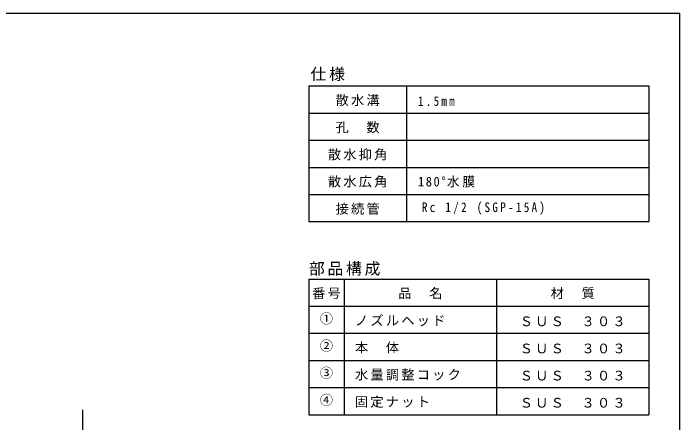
# Model space of a CAD drawing. Units: millimetres on the paper. Extents: x -140 to 140, y -97 to 99.
# Drawn here: x -7.3 to 140.1, y 8.6 to 99.1 of the extents above; entities that cross this region are included whole.
import ezdxf
from ezdxf.enums import TextEntityAlignment as Align

# ---------------------------------------------------------------- set-up
doc = ezdxf.new("R2010")
doc.units = ezdxf.units.MM
doc.linetypes.add('CHAIN2', pattern=[12, 9, -1, 1, -1])
doc.layers.add('0-0_図面枠', color=7, linetype='Continuous')
doc.layers.add('0-1_ノズル', color=3, linetype='Continuous')
doc.styles.add('ＭＳ ゴシック', font='')
doc.styles.get('ＭＳ ゴシック').set_extended_font_data('MS Gothic')

msp = doc.modelspace()

# ---------------------------------------------------------------- linework, layer by layer
at = {"layer": '0-0_図面枠', "color": 5}
for p, q in [((-139.949, 99.1), (140.051, 99.1)), ((-139.949, 99.1), (140.051, 99.1)), ((58.031, 83.06), (133.233, 83.06)), ((58.031, 83.06), (58.031, 53.06)), ((79.662, 83.06), (79.662, 53.06)), ((133.233, 83.06), (133.233, 53.06)), ((58.031, 77.06), (133.233, 77.06)), ((58.031, 71.06), (133.233, 71.06)), ((58.031, 65.06), (133.233, 65.06)), ((58.031, 59.06), (133.233, 59.06)), ((58.031, 53.06), (133.233, 53.06)), ((58.031, 40.385), (133.233, 40.385)), ((58.031, 40.385), (58.031, 10.385)), ((65.871, 40.385), (65.871, 10.385)), ((99.552, 40.385), (99.552, 10.385)), ((133.233, 40.385), (133.233, 10.385)), ((58.031, 34.385), (133.233, 34.385)), ((58.031, 28.385), (133.233, 28.385)), ((58.031, 22.385), (133.233, 22.385)), ((58.031, 16.385), (133.233, 16.385)), ((58.031, 10.385), (133.233, 10.385))]:
    msp.add_line(p, q, dxfattribs=at)
msp.add_lwpolyline([(-139.949, 99.1), (-139.949, -96.9), (140.051, -96.9), (140.051, 99.1)], dxfattribs=at)
msp.add_lwpolyline([(-139.949, 99.1), (-139.949, -96.9), (140.051, -96.9), (140.051, 99.1)], dxfattribs=at)
at = {"layer": '0-1_ノズル', "color": 7, "linetype": 'CHAIN2'}
msp.add_line((8.027, 11.497), (8.027, -65.114), dxfattribs=at)

# ---------------------------------------------------------------- texts
at = {"layer": '0-0_図面枠', "style": 'ＭＳ ゴシック'}
for s, p in [('①', (60.492, 29.926)), ('②', (60.492, 23.926)), ('③', (60.492, 17.926)), ('④', (60.492, 11.926))]:
    msp.add_text(s, height=2.14, dxfattribs=at).set_placement(p, align=Align.BOTTOM_LEFT)
at = {"layer": '0-0_図面枠', "attachment_point": 7, "style": 'ＭＳ ゴシック'}
for s, insert, char_height in [('\\T1.17;仕様', (58.432, 84.107), 2.568), ('\\T1.17;散水溝', (63.972, 78.601), 2.14), ('\\T1.39;\\W0.85;1.5mm', (82.195, 78.601), 2.14), ('\\T1.17;孔\u3000数', (63.972, 72.601), 2.14), ('\\T1.17;散水抑角', (62.265, 66.601), 2.14), ('\\T1.17;散水広角', (62.265, 60.601), 2.14), ('\\T1.24;\\W0.95;180°水膜', (82.195, 60.601), 2.14), ('\\T1.4;\\W0.85;Rc\\~1/2\\~(SGP-15A)', (83.049, 54.601), 2.14), ('\\T1.17;接続管', (63.972, 54.601), 2.14), ('\\T1.17;部品構成', (58.08, 41.089), 2.568), ('\\T1.17;番号', (58.784, 35.926), 2.14), ('\\T1.17;品\u3000名', (77.837, 35.926), 2.14), ('\\T1.17;材\u3000質', (111.518, 35.926), 2.14), ('\\T1.17;ノズルヘッド', (68.26, 29.926), 2.14), ('\\T1.17;ＳＵＳ\u3000３０３', (104.688, 29.926), 2.14), ('\\T1.17;本\u3000体', (68.26, 23.926), 2.14), ('\\T1.17;ＳＵＳ\u3000３０３', (104.688, 23.926), 2.14), ('\\T1.17;水量調整コック', (68.26, 17.926), 2.14), ('\\T1.17;ＳＵＳ\u3000３０３', (104.688, 17.926), 2.14), ('\\T1.17;固定ナット', (68.26, 11.926), 2.14), ('\\T1.17;ＳＵＳ\u3000３０３', (104.688, 11.926), 2.14)]:
    msp.add_mtext(s, dxfattribs=dict(at, insert=insert, char_height=char_height))

doc.saveas('drawing.dxf')
